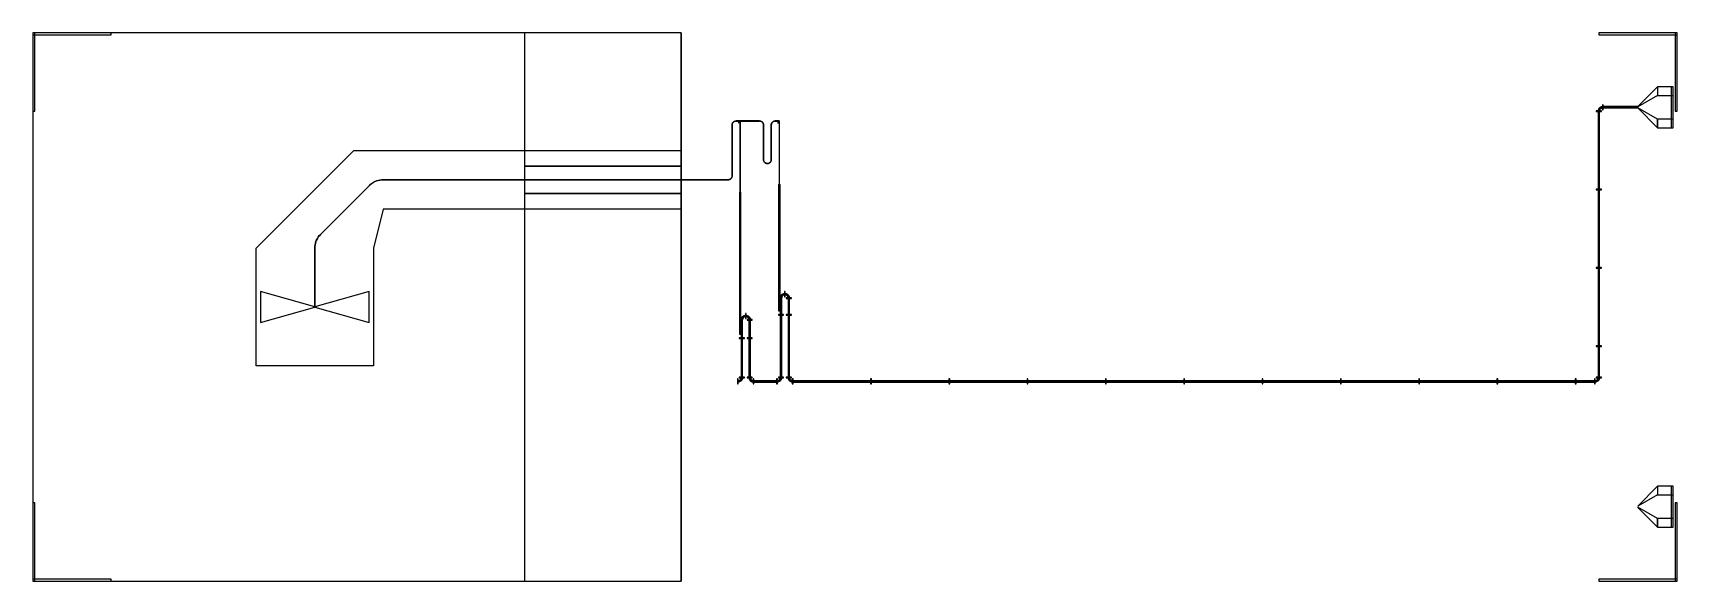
# Model space of a CAD drawing. Extents: x 0 to 42, y 0 to 14.
import ezdxf

# ---------------------------------------------------------------- set-up
doc = ezdxf.new("R2010")
doc.units = 0
doc.layers.add('MSgnd', color=3, linetype='CONTINUOUS')

msp = doc.modelspace()

# ---------------------------------------------------------------- linework, layer by layer
at = {"layer": 'MSgnd', "linetype": 'CONTINUOUS'}
for points in [[(0, 14), (0, 12), (0.05, 12), (0.05, 14), (0, 14)], [(0, 13.95), (2, 13.95), (2, 14), (0, 14), (0, 13.95)], [(5.7, 8.5), (8.2, 11), (8.95, 11), (16.562, 11), (16.562, 14), (0, 14), (0, 0), (16.562, 0), (16.562, 9.5), (8.95, 9.5), (8.7, 8.5), (8.7, 5.5), (5.7, 5.5), (5.7, 8.5)], [(12.5625, 10.25), (12.5625, 14), (12.5615, 14), (12.5615, 10.25), (12.5625, 10.25)], [(16.5625, 10.25), (16.5625, 14), (16.5615, 14), (16.5615, 10.25), (16.5625, 10.25)], [(42, 14), (40, 14), (40, 13.95), (42, 13.95), (42, 14)], [(41.95, 14), (41.95, 12), (42, 12), (42, 14), (41.95, 14)], [(41, 12.1096), (41, 12.1174), (41.5, 12.625), (41.5, 12.4), (41, 12.1096)], [(41.5, 12.4), (41.9, 12.4), (41.9, 12.625), (41.5, 12.625), (41.5, 12.4)], [(41.9, 12.625), (41.85, 12.625), (41.85, 11.575), (41.9, 11.575), (41.9, 12.625)], [(39.9351, 12.01), (39.9351, 11.99), (40.0649, 11.99), (40.0649, 12.01), (39.9351, 12.01)], [(39.9904, 12), (39.990817, 12.009552), (39.992065, 12.019032), (39.994135, 12.028367), (39.99701, 12.037485), (40.000669, 12.046319), (40.005084, 12.0548), (40.010221, 12.062864), (40.016042, 12.07045), (40.022501, 12.077499), (40.02955, 12.083958), (40.037136, 12.089779), (40.0452, 12.094916), (40.053681, 12.099331), (40.062515, 12.10299), (40.071633, 12.105865), (40.080968, 12.107935), (40.090448, 12.109183), (40.1, 12.1096), (40.1, 12.1174), (40.089768, 12.116953), (40.079614, 12.115616), (40.069615, 12.1134), (40.059847, 12.11032), (40.050385, 12.106401), (40.0413, 12.101671), (40.032662, 12.096168), (40.024537, 12.089934), (40.016986, 12.083014), (40.010066, 12.075463), (40.003832, 12.067338), (39.998329, 12.0587), (39.993599, 12.049615), (39.98968, 12.040153), (39.9866, 12.030385), (39.984384, 12.020386), (39.983047, 12.010232), (39.9826, 12), (39.9904, 12)], [(39.9826, 12), (39.9826, 10), (39.9904, 10), (39.9904, 12), (39.9826, 12)], [(40.0174, 12), (40.017714, 12.007199), (40.018655, 12.014343), (40.020215, 12.021378), (40.022381, 12.028251), (40.025139, 12.034908), (40.028466, 12.0413), (40.032338, 12.047377), (40.036725, 12.053094), (40.041593, 12.058407), (40.046906, 12.063275), (40.052623, 12.067662), (40.0587, 12.071534), (40.065092, 12.074861), (40.071749, 12.077619), (40.078622, 12.079785), (40.085657, 12.081345), (40.092801, 12.082286), (40.1, 12.0826), (40.1, 12.0904), (40.092121, 12.090056), (40.084302, 12.089027), (40.076603, 12.08732), (40.069081, 12.084948), (40.061795, 12.08193), (40.0548, 12.078289), (40.048149, 12.074051), (40.041892, 12.06925), (40.036078, 12.063922), (40.03075, 12.058108), (40.025949, 12.051851), (40.021711, 12.0452), (40.01807, 12.038205), (40.015052, 12.030919), (40.01268, 12.023397), (40.010973, 12.015698), (40.009944, 12.007879), (40.0096, 12), (40.0174, 12)], [(40.0096, 12), (40.0096, 10), (40.0174, 10), (40.0174, 12), (40.0096, 12)], [(40.11, 12.1649), (40.09, 12.1649), (40.09, 12.0351), (40.11, 12.0351), (40.11, 12.1649)], [(41, 12.1174), (40.1, 12.1174), (40.1, 12.1096), (41, 12.1096), (41, 12.1174)], [(41, 12.0904), (40.1, 12.0904), (40.1, 12.0826), (41, 12.0826), (41, 12.0904)], [(41, 12.0904), (41, 12.0826), (41.5, 11.575), (41.5, 11.8), (41, 12.0904)], [(41.5, 11.575), (41.9, 11.575), (41.9, 11.8), (41.5, 11.8), (41.5, 11.575)], [(17.962, 11.7492), (17.953354, 11.748823), (17.944774, 11.747693), (17.936325, 11.74582), (17.928072, 11.743218), (17.920076, 11.739906), (17.9124, 11.73591), (17.905101, 11.73126), (17.898235, 11.725992), (17.891855, 11.720145), (17.886008, 11.713765), (17.88074, 11.706899), (17.87609, 11.6996), (17.872094, 11.691924), (17.868782, 11.683928), (17.86618, 11.675675), (17.864307, 11.667226), (17.863177, 11.658646), (17.8628, 11.65), (17.8612, 11.65), (17.861584, 11.658785), (17.862731, 11.667504), (17.864635, 11.676089), (17.867279, 11.684476), (17.870644, 11.6926), (17.874705, 11.7004), (17.879429, 11.707817), (17.884783, 11.714793), (17.890724, 11.721276), (17.897207, 11.727217), (17.904183, 11.732571), (17.9116, 11.737295), (17.9194, 11.741356), (17.927524, 11.744721), (17.935911, 11.747365), (17.944496, 11.749269), (17.953215, 11.750416), (17.962, 11.7508), (17.962, 11.7492)], [(17.8628, 10.35), (17.8628, 11.65), (17.8612, 11.65), (17.8612, 10.35), (17.8628, 10.35)], [(17.962, 11.7492), (18.062, 11.7492), (18.062, 11.7508), (17.962, 11.7508), (17.962, 11.7492)], [(18.0341, 11.7429), (18.034115, 11.74324), (18.034159, 11.743577), (18.034233, 11.743909), (18.034335, 11.744234), (18.034465, 11.744548), (18.034623, 11.74485), (18.034805, 11.745137), (18.035012, 11.745407), (18.035242, 11.745658), (18.035493, 11.745888), (18.035763, 11.746095), (18.03605, 11.746277), (18.036352, 11.746435), (18.036666, 11.746565), (18.036991, 11.746667), (18.037323, 11.746741), (18.03766, 11.746785), (18.038, 11.7468), (18.038, 11.7484), (18.037521, 11.748379), (18.037045, 11.748316), (18.036576, 11.748213), (18.036119, 11.748068), (18.035676, 11.747885), (18.03525, 11.747663), (18.034845, 11.747405), (18.034465, 11.747113), (18.034111, 11.746789), (18.033787, 11.746435), (18.033495, 11.746055), (18.033237, 11.74565), (18.033015, 11.745224), (18.032832, 11.744781), (18.032687, 11.744324), (18.032584, 11.743855), (18.032521, 11.743379), (18.0325, 11.7429), (18.0341, 11.7429)], [(18.0325, 11.7429), (18.0325, 11.7059), (18.0341, 11.7059), (18.0341, 11.7429), (18.0325, 11.7429)], [(18.0325, 11.7059), (18.0325, 11.6959), (18.0341, 11.6959), (18.0341, 11.7059), (18.0325, 11.7059)], [(18.062, 11.7484), (18.038, 11.7484), (18.038, 11.7468), (18.062, 11.7468), (18.062, 11.7484)], [(18.062, 11.7492), (18.562, 11.7492), (18.562, 11.7508), (18.062, 11.7508), (18.062, 11.7492)], [(18.0659, 11.7429), (18.065885, 11.74324), (18.065841, 11.743577), (18.065767, 11.743909), (18.065665, 11.744234), (18.065535, 11.744548), (18.065377, 11.74485), (18.065195, 11.745137), (18.064988, 11.745407), (18.064758, 11.745658), (18.064507, 11.745888), (18.064237, 11.746095), (18.06395, 11.746277), (18.063648, 11.746435), (18.063334, 11.746565), (18.063009, 11.746667), (18.062677, 11.746741), (18.06234, 11.746785), (18.062, 11.7468), (18.062, 11.7484), (18.062479, 11.748379), (18.062955, 11.748316), (18.063424, 11.748213), (18.063881, 11.748068), (18.064324, 11.747885), (18.06475, 11.747663), (18.065155, 11.747405), (18.065535, 11.747113), (18.065889, 11.746789), (18.066213, 11.746435), (18.066505, 11.746055), (18.066763, 11.74565), (18.066985, 11.745224), (18.067168, 11.744781), (18.067313, 11.744324), (18.067416, 11.743855), (18.067479, 11.743379), (18.0675, 11.7429), (18.0659, 11.7429)], [(18.0659, 11.7089), (18.0637, 11.6969), (18.0697, 11.6969), (18.0675, 11.7089), (18.0659, 11.7089)], [(18.0637, 11.6969), (18.0637, 11.6899), (18.0697, 11.6899), (18.0697, 11.6969), (18.0637, 11.6969)], [(18.0637, 11.6969), (18.0637, 9.944768), (18.0697, 9.944768), (18.0697, 11.6969), (18.0637, 11.6969)], [(18.0657, 11.7039), (18.0657, 11.6969), (18.0677, 11.6969), (18.0677, 11.7039), (18.0657, 11.7039)], [(18.0659, 11.7089), (18.0658, 11.7039), (18.0676, 11.7039), (18.0675, 11.7089), (18.0659, 11.7089)], [(18.0659, 11.7429), (18.0659, 11.7089), (18.0675, 11.7089), (18.0675, 11.7429), (18.0659, 11.7429)], [(18.6612, 11.65), (18.660823, 11.658646), (18.659693, 11.667226), (18.65782, 11.675675), (18.655218, 11.683928), (18.651906, 11.691924), (18.64791, 11.6996), (18.64326, 11.706899), (18.637992, 11.713765), (18.632145, 11.720145), (18.625765, 11.725992), (18.618899, 11.73126), (18.6116, 11.73591), (18.603924, 11.739906), (18.595928, 11.743218), (18.587675, 11.74582), (18.579226, 11.747693), (18.570646, 11.748823), (18.562, 11.7492), (18.562, 11.7508), (18.570785, 11.750416), (18.579504, 11.749269), (18.588089, 11.747365), (18.596476, 11.744721), (18.6046, 11.741356), (18.6124, 11.737295), (18.619817, 11.732571), (18.626793, 11.727217), (18.633276, 11.721276), (18.639217, 11.714793), (18.644571, 11.707817), (18.649295, 11.7004), (18.653356, 11.6926), (18.656721, 11.684476), (18.659365, 11.676089), (18.661269, 11.667504), (18.662416, 11.658785), (18.6628, 11.65), (18.6612, 11.65)], [(18.6612, 11.65), (18.6612, 10.764159), (18.6628, 10.764159), (18.6628, 11.65), (18.6612, 11.65)], [(18.962, 11.7492), (18.953354, 11.748823), (18.944774, 11.747693), (18.936325, 11.74582), (18.928072, 11.743218), (18.920076, 11.739906), (18.9124, 11.73591), (18.905101, 11.73126), (18.898235, 11.725992), (18.891855, 11.720145), (18.886008, 11.713765), (18.88074, 11.706899), (18.87609, 11.6996), (18.872094, 11.691924), (18.868782, 11.683928), (18.86618, 11.675675), (18.864307, 11.667226), (18.863177, 11.658646), (18.8628, 11.65), (18.8612, 11.65), (18.861584, 11.658785), (18.862731, 11.667504), (18.864635, 11.676089), (18.867279, 11.684476), (18.870644, 11.6926), (18.874705, 11.7004), (18.879429, 11.707817), (18.884783, 11.714793), (18.890724, 11.721276), (18.897207, 11.727217), (18.904183, 11.732571), (18.9116, 11.737295), (18.9194, 11.741356), (18.927524, 11.744721), (18.935911, 11.747365), (18.944496, 11.749269), (18.953215, 11.750416), (18.962, 11.7508), (18.962, 11.7492)], [(18.8628, 10.764159), (18.8628, 11.65), (18.8612, 11.65), (18.8612, 10.764159), (18.8628, 10.764159)], [(18.962, 11.7492), (19.062, 11.7492), (19.062, 11.7508), (18.962, 11.7508), (18.962, 11.7492)], [(19.0341, 11.7429), (19.034115, 11.74324), (19.034159, 11.743577), (19.034233, 11.743909), (19.034335, 11.744234), (19.034465, 11.744548), (19.034623, 11.74485), (19.034805, 11.745137), (19.035012, 11.745407), (19.035242, 11.745658), (19.035493, 11.745888), (19.035763, 11.746095), (19.03605, 11.746277), (19.036352, 11.746435), (19.036666, 11.746565), (19.036991, 11.746667), (19.037323, 11.746741), (19.03766, 11.746785), (19.038, 11.7468), (19.038, 11.7484), (19.037521, 11.748379), (19.037045, 11.748316), (19.036576, 11.748213), (19.036119, 11.748068), (19.035676, 11.747885), (19.03525, 11.747663), (19.034845, 11.747405), (19.034465, 11.747113), (19.034111, 11.746789), (19.033787, 11.746435), (19.033495, 11.746055), (19.033237, 11.74565), (19.033015, 11.745224), (19.032832, 11.744781), (19.032687, 11.744324), (19.032584, 11.743855), (19.032521, 11.743379), (19.0325, 11.7429), (19.0341, 11.7429)], [(19.0325, 11.7429), (19.0325, 11.7059), (19.0341, 11.7059), (19.0341, 11.7429), (19.0325, 11.7429)], [(19.0325, 11.7059), (19.0325, 11.6959), (19.0341, 11.6959), (19.0341, 11.7059), (19.0325, 11.7059)], [(19.062, 11.7484), (19.038, 11.7484), (19.038, 11.7468), (19.062, 11.7468), (19.062, 11.7484)], [(19.0659, 11.7429), (19.065885, 11.74324), (19.065841, 11.743577), (19.065767, 11.743909), (19.065665, 11.744234), (19.065535, 11.744548), (19.065377, 11.74485), (19.065195, 11.745137), (19.064988, 11.745407), (19.064758, 11.745658), (19.064507, 11.745888), (19.064237, 11.746095), (19.06395, 11.746277), (19.063648, 11.746435), (19.063334, 11.746565), (19.063009, 11.746667), (19.062677, 11.746741), (19.06234, 11.746785), (19.062, 11.7468), (19.062, 11.7484), (19.062479, 11.748379), (19.062955, 11.748316), (19.063424, 11.748213), (19.063881, 11.748068), (19.064324, 11.747885), (19.06475, 11.747663), (19.065155, 11.747405), (19.065535, 11.747113), (19.065889, 11.746789), (19.066213, 11.746435), (19.066505, 11.746055), (19.066763, 11.74565), (19.066985, 11.745224), (19.067168, 11.744781), (19.067313, 11.744324), (19.067416, 11.743855), (19.067479, 11.743379), (19.0675, 11.7429), (19.0659, 11.7429)], [(19.0659, 11.7089), (19.0637, 11.6969), (19.0697, 11.6969), (19.0675, 11.7089), (19.0659, 11.7089)], [(19.0637, 11.6969), (19.0637, 11.6899), (19.0697, 11.6899), (19.0697, 11.6969), (19.0637, 11.6969)], [(19.0637, 11.6969), (19.0637, 10.140095), (19.0697, 10.140095), (19.0697, 11.6969), (19.0637, 11.6969)], [(19.0657, 11.7039), (19.0657, 11.6969), (19.0677, 11.6969), (19.0677, 11.7039), (19.0657, 11.7039)], [(19.0659, 11.7089), (19.0658, 11.7039), (19.0676, 11.7039), (19.0675, 11.7089), (19.0659, 11.7089)], [(19.0659, 11.7429), (19.0659, 11.7089), (19.0675, 11.7089), (19.0675, 11.7429), (19.0659, 11.7429)], [(12.5625, 10.25), (12.5625, 10.6), (12.5615, 10.6), (12.5615, 10.25), (12.5625, 10.25)], [(12.562, 10.5995), (16.562, 10.5995), (16.562, 10.6005), (12.562, 10.6005), (12.562, 10.5995)], [(16.5615, 10.6), (16.5615, 9.9), (16.5625, 9.9), (16.5625, 10.6), (16.5615, 10.6)], [(18.762, 10.664959), (18.753354, 10.665337), (18.744774, 10.666466), (18.736325, 10.668339), (18.728072, 10.670942), (18.720076, 10.674254), (18.7124, 10.67825), (18.705101, 10.682899), (18.698235, 10.688168), (18.691855, 10.694014), (18.686008, 10.700395), (18.68074, 10.70726), (18.67609, 10.714559), (18.672094, 10.722236), (18.668782, 10.730231), (18.66618, 10.738484), (18.664307, 10.746933), (18.663177, 10.755513), (18.6628, 10.764159), (18.6612, 10.764159), (18.661584, 10.755374), (18.662731, 10.746656), (18.664635, 10.73807), (18.667279, 10.729684), (18.670644, 10.721559), (18.674705, 10.713759), (18.679429, 10.706343), (18.684783, 10.699366), (18.690724, 10.692883), (18.697207, 10.686942), (18.704183, 10.681589), (18.7116, 10.676864), (18.7194, 10.672803), (18.727524, 10.669438), (18.735911, 10.666794), (18.744496, 10.664891), (18.753215, 10.663743), (18.762, 10.663359), (18.762, 10.664959)], [(18.8612, 10.764159), (18.860823, 10.755513), (18.859693, 10.746933), (18.85782, 10.738484), (18.855218, 10.730231), (18.851906, 10.722236), (18.84791, 10.714559), (18.84326, 10.70726), (18.837992, 10.700395), (18.832145, 10.694014), (18.825765, 10.688168), (18.818899, 10.682899), (18.8116, 10.67825), (18.803924, 10.674254), (18.795928, 10.670942), (18.787675, 10.668339), (18.779226, 10.666466), (18.770646, 10.665337), (18.762, 10.664959), (18.762, 10.663359), (18.770785, 10.663743), (18.779504, 10.664891), (18.788089, 10.666794), (18.796476, 10.669438), (18.8046, 10.672803), (18.8124, 10.676864), (18.819817, 10.681589), (18.826793, 10.686942), (18.833276, 10.692883), (18.839217, 10.699366), (18.844571, 10.706343), (18.849295, 10.713759), (18.853356, 10.721559), (18.856721, 10.729684), (18.859365, 10.73807), (18.861269, 10.746656), (18.862416, 10.755374), (18.8628, 10.764159), (18.8612, 10.764159)], [(7.347012, 8.852988), (8.597012, 10.102988), (8.595881, 10.104119), (7.345881, 8.854119), (7.347012, 8.852988)], [(8.95, 10.2492), (8.906492, 10.2473), (8.863315, 10.241616), (8.820798, 10.23219), (8.779264, 10.219095), (8.739029, 10.202429), (8.7004, 10.18232), (8.663671, 10.158921), (8.62912, 10.132409), (8.597012, 10.102988), (8.595881, 10.104119), (8.628092, 10.133635), (8.662753, 10.160231), (8.6996, 10.183706), (8.738353, 10.203879), (8.778716, 10.220598), (8.820383, 10.233736), (8.863037, 10.243192), (8.906352, 10.248894), (8.95, 10.2508), (8.95, 10.2492)], [(8.95, 10.2492), (12.562, 10.2492), (12.562, 10.2508), (8.95, 10.2508), (8.95, 10.2492)], [(12.5625, 9.9), (12.5625, 10.25), (12.5615, 10.25), (12.5615, 9.9), (12.5625, 9.9)], [(12.5615, 10.25), (12.5615, 0), (12.5625, 0), (12.5625, 10.25), (12.5615, 10.25)], [(12.562, 10.2492), (16.562, 10.2492), (16.562, 10.2508), (12.562, 10.2508), (12.562, 10.2492)], [(16.5615, 10.25), (16.5615, 0), (16.5625, 0), (16.5625, 10.25), (16.5615, 10.25)], [(16.562, 10.2492), (17.562, 10.2492), (17.562, 10.2508), (16.562, 10.2508), (16.562, 10.2492)], [(17.562, 10.2492), (17.762, 10.2492), (17.762, 10.2508), (17.562, 10.2508), (17.562, 10.2492)], [(17.8612, 10.35), (17.860823, 10.341354), (17.859693, 10.332774), (17.85782, 10.324325), (17.855218, 10.316072), (17.851906, 10.308076), (17.84791, 10.3004), (17.84326, 10.293101), (17.837992, 10.286235), (17.832145, 10.279855), (17.825765, 10.274008), (17.818899, 10.26874), (17.8116, 10.26409), (17.803924, 10.260094), (17.795928, 10.256782), (17.787675, 10.25418), (17.779226, 10.252307), (17.770646, 10.251177), (17.762, 10.2508), (17.762, 10.2492), (17.770785, 10.249584), (17.779504, 10.250731), (17.788089, 10.252635), (17.796476, 10.255279), (17.8046, 10.258644), (17.8124, 10.262705), (17.819817, 10.267429), (17.826793, 10.272783), (17.833276, 10.278724), (17.839217, 10.285207), (17.844571, 10.292183), (17.849295, 10.2996), (17.853356, 10.3074), (17.856721, 10.315524), (17.859365, 10.323911), (17.861269, 10.332496), (17.862416, 10.341215), (17.8628, 10.35), (17.8612, 10.35)], [(19.0667, 10.140095), (19.0637, 10.140095), (19.0478, 10.119095), (19.0636, 10.119095), (19.0667, 10.140095)], [(19.0478, 10.119095), (19.0478, 10.098095), (19.0636, 10.098095), (19.0636, 10.119095), (19.0478, 10.119095)], [(19.0478, 10.098095), (19.0478, 6.916007), (19.0636, 6.916007), (19.0636, 10.098095), (19.0478, 10.098095)], [(19.06585, 10.140095), (19.06515, 10.133095), (19.06825, 10.133095), (19.06755, 10.140095), (19.06585, 10.140095)], [(19.0667, 10.140095), (19.0697, 10.140095), (19.0856, 10.119095), (19.0698, 10.119095), (19.0667, 10.140095)], [(19.0698, 10.119095), (19.0698, 10.098095), (19.0856, 10.098095), (19.0856, 10.119095), (19.0698, 10.119095)], [(19.0698, 10.098095), (19.0698, 6.916007), (19.0856, 6.916007), (19.0856, 10.098095), (19.0698, 10.098095)], [(16.562, 9.9005), (12.562, 9.9005), (12.562, 9.8995), (16.562, 9.8995), (16.562, 9.9005)], [(18.0667, 9.944768), (18.0637, 9.944768), (18.0478, 9.923768), (18.0636, 9.923768), (18.0667, 9.944768)], [(18.0478, 9.923768), (18.0478, 9.902768), (18.0636, 9.902768), (18.0636, 9.923768), (18.0478, 9.923768)], [(18.0478, 9.902768), (18.0478, 6.318799), (18.0636, 6.318799), (18.0636, 9.902768), (18.0478, 9.902768)], [(18.06585, 9.944768), (18.06515, 9.937768), (18.06825, 9.937768), (18.06755, 9.944768), (18.06585, 9.944768)], [(18.0667, 9.944768), (18.0697, 9.944768), (18.0856, 9.923768), (18.0698, 9.923768), (18.0667, 9.944768)], [(18.0698, 9.923768), (18.0698, 9.902768), (18.0856, 9.902768), (18.0856, 9.923768), (18.0698, 9.923768)], [(18.0698, 9.902768), (18.0698, 6.318799), (18.0856, 6.318799), (18.0856, 9.902768), (18.0698, 9.902768)], [(39.9351, 10.01), (39.9351, 9.99), (40.0649, 9.99), (40.0649, 10.01), (39.9351, 10.01)], [(39.9826, 10), (39.9826, 8), (39.9904, 8), (39.9904, 10), (39.9826, 10)], [(40.0096, 10), (40.0096, 8), (40.0174, 8), (40.0174, 10), (40.0096, 10)], [(7.347012, 8.852988), (7.317591, 8.82088), (7.291079, 8.786329), (7.26768, 8.7496), (7.247571, 8.710971), (7.230905, 8.670736), (7.21781, 8.629202), (7.208384, 8.586685), (7.2027, 8.543508), (7.2008, 8.5), (7.1992, 8.5), (7.201106, 8.543648), (7.206808, 8.586963), (7.216264, 8.629617), (7.229402, 8.671284), (7.246121, 8.711647), (7.266294, 8.7504), (7.289769, 8.787247), (7.316365, 8.821908), (7.345881, 8.854119), (7.347012, 8.852988)], [(7.2008, 7.029), (7.2008, 8.5), (7.1992, 8.5), (7.1992, 7.029), (7.2008, 7.029)], [(39.9351, 8.01), (39.9351, 7.99), (40.0649, 7.99), (40.0649, 8.01), (39.9351, 8.01)], [(39.9826, 8), (39.9826, 6), (39.9904, 6), (39.9904, 8), (39.9826, 8)], [(40.0096, 8), (40.0096, 6), (40.0174, 6), (40.0174, 8), (40.0096, 8)], [(7.1985, 7.001), (5.811, 7.3955), (5.811, 6.6045), (7.1985, 6.999), (7.1985, 7.001)], [(7.2015, 6.999), (8.589, 6.6045), (8.589, 7.3955), (7.2015, 7.001), (7.2015, 6.999)], [(19.209, 7.337475), (19.199448, 7.337058), (19.189968, 7.33581), (19.180633, 7.333741), (19.171515, 7.330866), (19.162681, 7.327207), (19.1542, 7.322792), (19.146136, 7.317654), (19.13855, 7.311834), (19.131501, 7.305374), (19.125042, 7.298325), (19.119221, 7.290739), (19.114084, 7.282675), (19.109669, 7.274194), (19.10601, 7.265361), (19.103135, 7.256242), (19.101065, 7.246907), (19.099817, 7.237428), (19.0994, 7.227875), (19.0916, 7.227875), (19.092047, 7.238107), (19.093384, 7.248262), (19.0956, 7.258261), (19.09868, 7.268028), (19.102599, 7.277491), (19.107329, 7.286575), (19.112832, 7.295213), (19.119066, 7.303339), (19.125986, 7.31089), (19.133537, 7.317809), (19.141662, 7.324044), (19.1503, 7.329547), (19.159385, 7.334276), (19.168847, 7.338195), (19.178615, 7.341275), (19.188614, 7.343492), (19.198768, 7.344829), (19.209, 7.345275), (19.209, 7.337475)], [(19.0994, 6.900207), (19.0994, 7.227875), (19.0916, 7.227875), (19.0916, 6.900207), (19.0994, 6.900207)], [(19.209, 7.310475), (19.201801, 7.310161), (19.194657, 7.30922), (19.187622, 7.307661), (19.180749, 7.305494), (19.174092, 7.302736), (19.1677, 7.299409), (19.161623, 7.295537), (19.155906, 7.291151), (19.150593, 7.286282), (19.145725, 7.28097), (19.141338, 7.275253), (19.137466, 7.269175), (19.134139, 7.262784), (19.131381, 7.256126), (19.129215, 7.249254), (19.127655, 7.242219), (19.126714, 7.235074), (19.1264, 7.227875), (19.1186, 7.227875), (19.118944, 7.235754), (19.119973, 7.243573), (19.12168, 7.251273), (19.124052, 7.258794), (19.12707, 7.26608), (19.130711, 7.273075), (19.134949, 7.279727), (19.13975, 7.285983), (19.145078, 7.291798), (19.150892, 7.297126), (19.157149, 7.301927), (19.1638, 7.306164), (19.170795, 7.309806), (19.178081, 7.312824), (19.185603, 7.315195), (19.193302, 7.316902), (19.201121, 7.317931), (19.209, 7.318275), (19.209, 7.310475)], [(19.1264, 6.900207), (19.1264, 7.227875), (19.1186, 7.227875), (19.1186, 6.900207), (19.1264, 6.900207)], [(19.199, 7.262975), (19.219, 7.262975), (19.219, 7.392775), (19.199, 7.392775), (19.199, 7.262975)], [(19.3186, 7.227875), (19.318183, 7.237428), (19.316935, 7.246907), (19.314865, 7.256242), (19.31199, 7.265361), (19.308331, 7.274194), (19.303916, 7.282675), (19.298779, 7.290739), (19.292958, 7.298325), (19.286499, 7.305374), (19.27945, 7.311834), (19.271864, 7.317654), (19.2638, 7.322792), (19.255319, 7.327207), (19.246485, 7.330866), (19.237367, 7.333741), (19.228032, 7.33581), (19.218552, 7.337058), (19.209, 7.337475), (19.209, 7.345275), (19.219232, 7.344829), (19.229386, 7.343492), (19.239385, 7.341275), (19.249153, 7.338195), (19.258615, 7.334276), (19.2677, 7.329547), (19.276338, 7.324044), (19.284463, 7.317809), (19.292014, 7.31089), (19.298934, 7.303339), (19.305168, 7.295213), (19.310671, 7.286575), (19.315401, 7.277491), (19.31932, 7.268028), (19.3224, 7.258261), (19.324616, 7.248262), (19.325953, 7.238107), (19.3264, 7.227875), (19.3186, 7.227875)], [(19.2916, 7.227875), (19.291286, 7.235074), (19.290345, 7.242219), (19.288785, 7.249254), (19.286619, 7.256126), (19.283861, 7.262784), (19.280534, 7.269175), (19.276662, 7.275253), (19.272275, 7.28097), (19.267407, 7.286282), (19.262094, 7.291151), (19.256377, 7.295537), (19.2503, 7.299409), (19.243908, 7.302736), (19.237251, 7.305494), (19.230378, 7.307661), (19.223343, 7.30922), (19.216199, 7.310161), (19.209, 7.310475), (19.209, 7.318275), (19.216879, 7.317931), (19.224698, 7.316902), (19.232397, 7.315195), (19.239919, 7.312824), (19.247205, 7.309806), (19.2542, 7.306164), (19.260851, 7.301927), (19.267108, 7.297126), (19.272922, 7.291798), (19.27825, 7.285983), (19.283051, 7.279727), (19.287289, 7.273075), (19.29093, 7.26608), (19.293948, 7.258794), (19.29632, 7.251273), (19.298027, 7.243573), (19.299056, 7.235754), (19.2994, 7.227875), (19.2916, 7.227875)], [(19.2441, 7.237875), (19.2441, 7.217875), (19.3739, 7.217875), (19.3739, 7.237875), (19.2441, 7.237875)], [(19.2916, 7.227875), (19.2916, 6.900207), (19.2994, 6.900207), (19.2994, 7.227875), (19.2916, 7.227875)], [(19.3186, 7.227875), (19.3186, 6.900207), (19.3264, 6.900207), (19.3264, 7.227875), (19.3186, 7.227875)], [(7.2015, 6.999), (7.2015, 7.001), (7.1985, 7.001), (7.1985, 6.999), (7.2015, 6.999)], [(7.199075, 7.001), (7.199075, 6.999), (7.200925, 6.999), (7.200925, 7.001), (7.199075, 7.001)], [(7.199075, 6.999), (7.199075, 6.997), (7.200925, 6.997), (7.200925, 6.999), (7.199075, 6.999)], [(7.199075, 6.997), (7.199075, 6.987), (7.200925, 6.987), (7.200925, 6.997), (7.199075, 6.997)], [(7.200875, 7.001), (7.200875, 7.029), (7.199125, 7.029), (7.199125, 7.001), (7.200875, 7.001)], [(18.209, 6.780652), (18.199448, 6.780235), (18.189968, 6.778987), (18.180633, 6.776918), (18.171515, 6.774043), (18.162681, 6.770384), (18.1542, 6.765969), (18.146136, 6.760831), (18.13855, 6.755011), (18.131501, 6.748551), (18.125042, 6.741502), (18.119221, 6.733916), (18.114084, 6.725852), (18.109669, 6.717371), (18.10601, 6.708538), (18.103135, 6.699419), (18.101065, 6.690084), (18.099817, 6.680605), (18.0994, 6.671052), (18.0916, 6.671052), (18.092047, 6.681284), (18.093384, 6.691439), (18.0956, 6.701438), (18.09868, 6.711205), (18.102599, 6.720668), (18.107329, 6.729752), (18.112832, 6.73839), (18.119066, 6.746516), (18.125986, 6.754067), (18.133537, 6.760986), (18.141662, 6.767221), (18.1503, 6.772724), (18.159385, 6.777453), (18.168847, 6.781372), (18.178615, 6.784452), (18.188614, 6.786669), (18.198768, 6.788006), (18.209, 6.788452), (18.209, 6.780652)], [(18.209, 6.753652), (18.201801, 6.753338), (18.194657, 6.752397), (18.187622, 6.750838), (18.180749, 6.748671), (18.174092, 6.745913), (18.1677, 6.742586), (18.161623, 6.738714), (18.155906, 6.734328), (18.150593, 6.729459), (18.145725, 6.724147), (18.141338, 6.71843), (18.137466, 6.712352), (18.134139, 6.705961), (18.131381, 6.699303), (18.129215, 6.692431), (18.127655, 6.685396), (18.126714, 6.678251), (18.1264, 6.671052), (18.1186, 6.671052), (18.118944, 6.678931), (18.119973, 6.68675), (18.12168, 6.69445), (18.124052, 6.701971), (18.12707, 6.709257), (18.130711, 6.716252), (18.134949, 6.722904), (18.13975, 6.72916), (18.145078, 6.734975), (18.150892, 6.740303), (18.157149, 6.745104), (18.1638, 6.749341), (18.170795, 6.752983), (18.178081, 6.756), (18.185603, 6.758372), (18.193302, 6.760079), (18.201121, 6.761108), (18.209, 6.761452), (18.209, 6.753652)], [(18.199, 6.706152), (18.219, 6.706152), (18.219, 6.835952), (18.199, 6.835952), (18.199, 6.706152)], [(18.3186, 6.671052), (18.318183, 6.680605), (18.316935, 6.690084), (18.314865, 6.699419), (18.31199, 6.708538), (18.308331, 6.717371), (18.303916, 6.725852), (18.298779, 6.733916), (18.292958, 6.741502), (18.286499, 6.748551), (18.27945, 6.755011), (18.271864, 6.760831), (18.2638, 6.765969), (18.255319, 6.770384), (18.246485, 6.774043), (18.237367, 6.776918), (18.228032, 6.778987), (18.218552, 6.780235), (18.209, 6.780652), (18.209, 6.788452), (18.219232, 6.788006), (18.229386, 6.786669), (18.239385, 6.784452), (18.249153, 6.781372), (18.258615, 6.777453), (18.2677, 6.772724), (18.276338, 6.767221), (18.284463, 6.760986), (18.292014, 6.754067), (18.298934, 6.746516), (18.305168, 6.73839), (18.310671, 6.729752), (18.315401, 6.720668), (18.31932, 6.711205), (18.3224, 6.701438), (18.324616, 6.691439), (18.325953, 6.681284), (18.3264, 6.671052), (18.3186, 6.671052)], [(18.2916, 6.671052), (18.291286, 6.678251), (18.290345, 6.685396), (18.288785, 6.692431), (18.286619, 6.699303), (18.283861, 6.705961), (18.280534, 6.712352), (18.276662, 6.71843), (18.272275, 6.724147), (18.267407, 6.729459), (18.262094, 6.734328), (18.256377, 6.738714), (18.2503, 6.742586), (18.243908, 6.745913), (18.237251, 6.748671), (18.230378, 6.750838), (18.223343, 6.752397), (18.216199, 6.753338), (18.209, 6.753652), (18.209, 6.761452), (18.216879, 6.761108), (18.224698, 6.760079), (18.232397, 6.758372), (18.239919, 6.756), (18.247205, 6.752983), (18.2542, 6.749341), (18.260851, 6.745104), (18.267108, 6.740303), (18.272922, 6.734975), (18.27825, 6.72916), (18.283051, 6.722904), (18.287289, 6.716252), (18.29093, 6.709257), (18.293948, 6.701971), (18.29632, 6.69445), (18.298027, 6.68675), (18.299056, 6.678931), (18.2994, 6.671052), (18.2916, 6.671052)], [(19.0441, 6.810207), (19.0441, 6.790207), (19.1739, 6.790207), (19.1739, 6.810207), (19.0441, 6.810207)], [(19.0478, 6.916007), (19.0478, 6.900207), (19.0856, 6.900207), (19.0856, 6.916007), (19.0478, 6.916007)], [(19.0916, 6.900207), (19.0916, 6.800207), (19.0994, 6.800207), (19.0994, 6.900207), (19.0916, 6.900207)], [(19.0916, 6.800207), (19.0916, 5.2), (19.0994, 5.2), (19.0994, 6.800207), (19.0916, 6.800207)], [(19.1186, 6.900207), (19.1186, 6.800207), (19.1264, 6.800207), (19.1264, 6.900207), (19.1186, 6.900207)], [(19.1186, 6.800207), (19.1186, 5.2), (19.1264, 5.2), (19.1264, 6.800207), (19.1186, 6.800207)], [(19.2441, 6.810207), (19.2441, 6.790207), (19.3739, 6.790207), (19.3739, 6.810207), (19.2441, 6.810207)], [(19.2916, 6.900207), (19.2916, 6.800207), (19.2994, 6.800207), (19.2994, 6.900207), (19.2916, 6.900207)], [(19.2916, 6.800207), (19.2916, 5.2), (19.2994, 5.2), (19.2994, 6.800207), (19.2916, 6.800207)], [(19.3186, 6.900207), (19.3186, 6.800207), (19.3264, 6.800207), (19.3264, 6.900207), (19.3186, 6.900207)], [(19.3186, 6.800207), (19.3186, 5.2), (19.3264, 5.2), (19.3264, 6.800207), (19.3186, 6.800207)], [(18.0478, 6.318799), (18.0478, 6.302999), (18.0856, 6.302999), (18.0856, 6.318799), (18.0478, 6.318799)], [(18.0994, 6.302999), (18.0994, 6.671052), (18.0916, 6.671052), (18.0916, 6.302999), (18.0994, 6.302999)], [(18.0916, 6.302999), (18.0916, 6.202999), (18.0994, 6.202999), (18.0994, 6.302999), (18.0916, 6.302999)], [(18.1264, 6.302999), (18.1264, 6.671052), (18.1186, 6.671052), (18.1186, 6.302999), (18.1264, 6.302999)], [(18.1186, 6.302999), (18.1186, 6.202999), (18.1264, 6.202999), (18.1264, 6.302999), (18.1186, 6.302999)], [(18.2441, 6.681052), (18.2441, 6.661052), (18.3739, 6.661052), (18.3739, 6.681052), (18.2441, 6.681052)], [(18.2916, 6.671052), (18.2916, 6.302999), (18.2994, 6.302999), (18.2994, 6.671052), (18.2916, 6.671052)], [(18.2916, 6.302999), (18.2916, 6.202999), (18.2994, 6.202999), (18.2994, 6.302999), (18.2916, 6.302999)], [(18.3186, 6.671052), (18.3186, 6.302999), (18.3264, 6.302999), (18.3264, 6.671052), (18.3186, 6.671052)], [(18.3186, 6.302999), (18.3186, 6.202999), (18.3264, 6.202999), (18.3264, 6.302999), (18.3186, 6.302999)], [(18.0441, 6.212999), (18.0441, 6.192999), (18.1739, 6.192999), (18.1739, 6.212999), (18.0441, 6.212999)], [(18.0916, 6.202999), (18.0916, 5.2), (18.0994, 5.2), (18.0994, 6.202999), (18.0916, 6.202999)], [(18.1186, 6.202999), (18.1186, 5.2), (18.1264, 5.2), (18.1264, 6.202999), (18.1186, 6.202999)], [(18.2441, 6.212999), (18.2441, 6.192999), (18.3739, 6.192999), (18.3739, 6.212999), (18.2441, 6.212999)], [(18.2916, 6.202999), (18.2916, 5.2), (18.2994, 5.2), (18.2994, 6.202999), (18.2916, 6.202999)], [(18.3186, 6.202999), (18.3186, 5.2), (18.3264, 5.2), (18.3264, 6.202999), (18.3186, 6.202999)], [(39.9351, 6.01), (39.9351, 5.99), (40.0649, 5.99), (40.0649, 6.01), (39.9351, 6.01)], [(39.9826, 6), (39.9826, 5.2), (39.9904, 5.2), (39.9904, 6), (39.9826, 6)], [(40.0096, 6), (40.0096, 5.2), (40.0174, 5.2), (40.0174, 6), (40.0096, 6)], [(18.019, 5.1649), (17.999, 5.1649), (17.999, 5.0351), (18.019, 5.0351), (18.019, 5.1649)], [(18.009, 5.1174), (18.016199, 5.117714), (18.023343, 5.118655), (18.030378, 5.120215), (18.037251, 5.122381), (18.043908, 5.125139), (18.0503, 5.128466), (18.056377, 5.132338), (18.062094, 5.136725), (18.067407, 5.141593), (18.072275, 5.146906), (18.076662, 5.152623), (18.080534, 5.1587), (18.083861, 5.165092), (18.086619, 5.171749), (18.088785, 5.178622), (18.090345, 5.185657), (18.091286, 5.192801), (18.0916, 5.2), (18.0994, 5.2), (18.099056, 5.192121), (18.098027, 5.184302), (18.09632, 5.176603), (18.093948, 5.169081), (18.09093, 5.161795), (18.087289, 5.1548), (18.083051, 5.148149), (18.07825, 5.141892), (18.072922, 5.136078), (18.067108, 5.13075), (18.060851, 5.125949), (18.0542, 5.121711), (18.047205, 5.11807), (18.039919, 5.115052), (18.032397, 5.11268), (18.024698, 5.110973), (18.016879, 5.109944), (18.009, 5.1096), (18.009, 5.1174)], [(18.009, 5.0904), (18.018552, 5.090817), (18.028032, 5.092065), (18.037367, 5.094135), (18.046485, 5.09701), (18.055319, 5.100669), (18.0638, 5.105084), (18.071864, 5.110221), (18.07945, 5.116042), (18.086499, 5.122501), (18.092958, 5.12955), (18.098779, 5.137136), (18.103916, 5.1452), (18.108331, 5.153681), (18.11199, 5.162515), (18.114865, 5.171633), (18.116935, 5.180968), (18.118183, 5.190448), (18.1186, 5.2), (18.1264, 5.2), (18.125953, 5.189768), (18.124616, 5.179614), (18.1224, 5.169615), (18.11932, 5.159847), (18.115401, 5.150385), (18.110671, 5.1413), (18.105168, 5.132662), (18.098934, 5.124537), (18.092014, 5.116986), (18.084463, 5.110066), (18.076338, 5.103832), (18.0677, 5.098329), (18.058615, 5.093599), (18.049153, 5.08968), (18.039385, 5.0866), (18.029386, 5.084384), (18.019232, 5.083047), (18.009, 5.0826), (18.009, 5.0904)], [(18.0441, 5.21), (18.0441, 5.19), (18.1739, 5.19), (18.1739, 5.21), (18.0441, 5.21)], [(18.2441, 5.21), (18.2441, 5.19), (18.3739, 5.19), (18.3739, 5.21), (18.2441, 5.21)], [(18.409, 5.0904), (18.399448, 5.090817), (18.389968, 5.092065), (18.380633, 5.094135), (18.371515, 5.09701), (18.362681, 5.100669), (18.3542, 5.105084), (18.346136, 5.110221), (18.33855, 5.116042), (18.331501, 5.122501), (18.325042, 5.12955), (18.319221, 5.137136), (18.314084, 5.1452), (18.309669, 5.153681), (18.30601, 5.162515), (18.303135, 5.171633), (18.301065, 5.180968), (18.299817, 5.190448), (18.2994, 5.2), (18.2916, 5.2), (18.292047, 5.189768), (18.293384, 5.179614), (18.2956, 5.169615), (18.29868, 5.159847), (18.302599, 5.150385), (18.307329, 5.1413), (18.312832, 5.132662), (18.319066, 5.124537), (18.325986, 5.116986), (18.333537, 5.110066), (18.341662, 5.103832), (18.3503, 5.098329), (18.359385, 5.093599), (18.368847, 5.08968), (18.378615, 5.0866), (18.388614, 5.084384), (18.398768, 5.083047), (18.409, 5.0826), (18.409, 5.0904)], [(18.409, 5.1174), (18.401801, 5.117714), (18.394657, 5.118655), (18.387622, 5.120215), (18.380749, 5.122381), (18.374092, 5.125139), (18.3677, 5.128466), (18.361623, 5.132338), (18.355906, 5.136725), (18.350593, 5.141593), (18.345725, 5.146906), (18.341338, 5.152623), (18.337466, 5.1587), (18.334139, 5.165092), (18.331381, 5.171749), (18.329215, 5.178622), (18.327655, 5.185657), (18.326714, 5.192801), (18.3264, 5.2), (18.3186, 5.2), (18.318944, 5.192121), (18.319973, 5.184302), (18.32168, 5.176603), (18.324052, 5.169081), (18.32707, 5.161795), (18.330711, 5.1548), (18.334949, 5.148149), (18.33975, 5.141892), (18.345078, 5.136078), (18.350892, 5.13075), (18.357149, 5.125949), (18.3638, 5.121711), (18.370795, 5.11807), (18.378081, 5.115052), (18.385603, 5.11268), (18.393302, 5.110973), (18.401121, 5.109944), (18.409, 5.1096), (18.409, 5.1174)], [(18.399, 5.0351), (18.419, 5.0351), (18.419, 5.1649), (18.399, 5.1649), (18.399, 5.0351)], [(18.409, 5.1096), (19.009, 5.1096), (19.009, 5.1174), (18.409, 5.1174), (18.409, 5.1096)], [(18.409, 5.0826), (19.009, 5.0826), (19.009, 5.0904), (18.409, 5.0904), (18.409, 5.0826)], [(19.019, 5.1649), (18.999, 5.1649), (18.999, 5.0351), (19.019, 5.0351), (19.019, 5.1649)], [(19.009, 5.1174), (19.016199, 5.117714), (19.023343, 5.118655), (19.030378, 5.120215), (19.037251, 5.122381), (19.043908, 5.125139), (19.0503, 5.128466), (19.056377, 5.132338), (19.062094, 5.136725), (19.067407, 5.141593), (19.072275, 5.146906), (19.076662, 5.152623), (19.080534, 5.1587), (19.083861, 5.165092), (19.086619, 5.171749), (19.088785, 5.178622), (19.090345, 5.185657), (19.091286, 5.192801), (19.0916, 5.2), (19.0994, 5.2), (19.099056, 5.192121), (19.098027, 5.184302), (19.09632, 5.176603), (19.093948, 5.169081), (19.09093, 5.161795), (19.087289, 5.1548), (19.083051, 5.148149), (19.07825, 5.141892), (19.072922, 5.136078), (19.067108, 5.13075), (19.060851, 5.125949), (19.0542, 5.121711), (19.047205, 5.11807), (19.039919, 5.115052), (19.032397, 5.11268), (19.024698, 5.110973), (19.016879, 5.109944), (19.009, 5.1096), (19.009, 5.1174)], [(19.009, 5.0904), (19.018552, 5.090817), (19.028032, 5.092065), (19.037367, 5.094135), (19.046485, 5.09701), (19.055319, 5.100669), (19.0638, 5.105084), (19.071864, 5.110221), (19.07945, 5.116042), (19.086499, 5.122501), (19.092958, 5.12955), (19.098779, 5.137136), (19.103916, 5.1452), (19.108331, 5.153681), (19.11199, 5.162515), (19.114865, 5.171633), (19.116935, 5.180968), (19.118183, 5.190448), (19.1186, 5.2), (19.1264, 5.2), (19.125953, 5.189768), (19.124616, 5.179614), (19.1224, 5.169615), (19.11932, 5.159847), (19.115401, 5.150385), (19.110671, 5.1413), (19.105168, 5.132662), (19.098934, 5.124537), (19.092014, 5.116986), (19.084463, 5.110066), (19.076338, 5.103832), (19.0677, 5.098329), (19.058615, 5.093599), (19.049153, 5.08968), (19.039385, 5.0866), (19.029386, 5.084384), (19.019232, 5.083047), (19.009, 5.0826), (19.009, 5.0904)], [(19.0441, 5.21), (19.0441, 5.19), (19.1739, 5.19), (19.1739, 5.21), (19.0441, 5.21)], [(19.2441, 5.21), (19.2441, 5.19), (19.3739, 5.19), (19.3739, 5.21), (19.2441, 5.21)], [(19.409, 5.0904), (19.399448, 5.090817), (19.389968, 5.092065), (19.380633, 5.094135), (19.371515, 5.09701), (19.362681, 5.100669), (19.3542, 5.105084), (19.346136, 5.110221), (19.33855, 5.116042), (19.331501, 5.122501), (19.325042, 5.12955), (19.319221, 5.137136), (19.314084, 5.1452), (19.309669, 5.153681), (19.30601, 5.162515), (19.303135, 5.171633), (19.301065, 5.180968), (19.299817, 5.190448), (19.2994, 5.2), (19.2916, 5.2), (19.292047, 5.189768), (19.293384, 5.179614), (19.2956, 5.169615), (19.29868, 5.159847), (19.302599, 5.150385), (19.307329, 5.1413), (19.312832, 5.132662), (19.319066, 5.124537), (19.325986, 5.116986), (19.333537, 5.110066), (19.341662, 5.103832), (19.3503, 5.098329), (19.359385, 5.093599), (19.368847, 5.08968), (19.378615, 5.0866), (19.388614, 5.084384), (19.398768, 5.083047), (19.409, 5.0826), (19.409, 5.0904)], [(19.409, 5.1174), (19.401801, 5.117714), (19.394657, 5.118655), (19.387622, 5.120215), (19.380749, 5.122381), (19.374092, 5.125139), (19.3677, 5.128466), (19.361623, 5.132338), (19.355906, 5.136725), (19.350593, 5.141593), (19.345725, 5.146906), (19.341338, 5.152623), (19.337466, 5.1587), (19.334139, 5.165092), (19.331381, 5.171749), (19.329215, 5.178622), (19.327655, 5.185657), (19.326714, 5.192801), (19.3264, 5.2), (19.3186, 5.2), (19.318944, 5.192121), (19.319973, 5.184302), (19.32168, 5.176603), (19.324052, 5.169081), (19.32707, 5.161795), (19.330711, 5.1548), (19.334949, 5.148149), (19.33975, 5.141892), (19.345078, 5.136078), (19.350892, 5.13075), (19.357149, 5.125949), (19.3638, 5.121711), (19.370795, 5.11807), (19.378081, 5.115052), (19.385603, 5.11268), (19.393302, 5.110973), (19.401121, 5.109944), (19.409, 5.1096), (19.409, 5.1174)], [(19.399, 5.0351), (19.419, 5.0351), (19.419, 5.1649), (19.399, 5.1649), (19.399, 5.0351)], [(19.409, 5.1096), (21.409, 5.1096), (21.409, 5.1174), (19.409, 5.1174), (19.409, 5.1096)], [(19.409, 5.0826), (21.409, 5.0826), (21.409, 5.0904), (19.409, 5.0904), (19.409, 5.0826)], [(21.399, 5.0351), (21.419, 5.0351), (21.419, 5.1649), (21.399, 5.1649), (21.399, 5.0351)], [(21.409, 5.1096), (23.409, 5.1096), (23.409, 5.1174), (21.409, 5.1174), (21.409, 5.1096)], [(21.409, 5.0826), (23.409, 5.0826), (23.409, 5.0904), (21.409, 5.0904), (21.409, 5.0826)], [(23.399, 5.0351), (23.419, 5.0351), (23.419, 5.1649), (23.399, 5.1649), (23.399, 5.0351)], [(23.409, 5.1096), (25.409, 5.1096), (25.409, 5.1174), (23.409, 5.1174), (23.409, 5.1096)], [(23.409, 5.0826), (25.409, 5.0826), (25.409, 5.0904), (23.409, 5.0904), (23.409, 5.0826)], [(25.399, 5.0351), (25.419, 5.0351), (25.419, 5.1649), (25.399, 5.1649), (25.399, 5.0351)], [(25.409, 5.1096), (27.409, 5.1096), (27.409, 5.1174), (25.409, 5.1174), (25.409, 5.1096)], [(25.409, 5.0826), (27.409, 5.0826), (27.409, 5.0904), (25.409, 5.0904), (25.409, 5.0826)], [(27.399, 5.0351), (27.419, 5.0351), (27.419, 5.1649), (27.399, 5.1649), (27.399, 5.0351)], [(27.409, 5.1096), (29.409, 5.1096), (29.409, 5.1174), (27.409, 5.1174), (27.409, 5.1096)], [(27.409, 5.0826), (29.409, 5.0826), (29.409, 5.0904), (27.409, 5.0904), (27.409, 5.0826)], [(29.399, 5.0351), (29.419, 5.0351), (29.419, 5.1649), (29.399, 5.1649), (29.399, 5.0351)], [(29.409, 5.1096), (31.409, 5.1096), (31.409, 5.1174), (29.409, 5.1174), (29.409, 5.1096)], [(29.409, 5.0826), (31.409, 5.0826), (31.409, 5.0904), (29.409, 5.0904), (29.409, 5.0826)], [(31.399, 5.0351), (31.419, 5.0351), (31.419, 5.1649), (31.399, 5.1649), (31.399, 5.0351)], [(31.409, 5.1096), (33.409, 5.1096), (33.409, 5.1174), (31.409, 5.1174), (31.409, 5.1096)], [(31.409, 5.0826), (33.409, 5.0826), (33.409, 5.0904), (31.409, 5.0904), (31.409, 5.0826)], [(33.399, 5.0351), (33.419, 5.0351), (33.419, 5.1649), (33.399, 5.1649), (33.399, 5.0351)], [(33.409, 5.1096), (35.409, 5.1096), (35.409, 5.1174), (33.409, 5.1174), (33.409, 5.1096)], [(33.409, 5.0826), (35.409, 5.0826), (35.409, 5.0904), (33.409, 5.0904), (33.409, 5.0826)], [(35.399, 5.0351), (35.419, 5.0351), (35.419, 5.1649), (35.399, 5.1649), (35.399, 5.0351)], [(35.409, 5.1096), (37.409, 5.1096), (37.409, 5.1174), (35.409, 5.1174), (35.409, 5.1096)], [(35.409, 5.0826), (37.409, 5.0826), (37.409, 5.0904), (35.409, 5.0904), (35.409, 5.0826)], [(37.399, 5.0351), (37.419, 5.0351), (37.419, 5.1649), (37.399, 5.1649), (37.399, 5.0351)], [(37.409, 5.1096), (39.409, 5.1096), (39.409, 5.1174), (37.409, 5.1174), (37.409, 5.1096)], [(37.409, 5.0826), (39.409, 5.0826), (39.409, 5.0904), (37.409, 5.0904), (37.409, 5.0826)], [(39.399, 5.0351), (39.419, 5.0351), (39.419, 5.1649), (39.399, 5.1649), (39.399, 5.0351)], [(39.409, 5.1096), (39.9, 5.1096), (39.9, 5.1174), (39.409, 5.1174), (39.409, 5.1096)], [(39.409, 5.0826), (39.9, 5.0826), (39.9, 5.0904), (39.409, 5.0904), (39.409, 5.0826)], [(39.91, 5.1649), (39.89, 5.1649), (39.89, 5.0351), (39.91, 5.0351), (39.91, 5.1649)], [(39.9, 5.1174), (39.907199, 5.117714), (39.914343, 5.118655), (39.921378, 5.120215), (39.928251, 5.122381), (39.934908, 5.125139), (39.9413, 5.128466), (39.947377, 5.132338), (39.953094, 5.136725), (39.958407, 5.141593), (39.963275, 5.146906), (39.967662, 5.152623), (39.971534, 5.1587), (39.974861, 5.165092), (39.977619, 5.171749), (39.979785, 5.178622), (39.981345, 5.185657), (39.982286, 5.192801), (39.9826, 5.2), (39.9904, 5.2), (39.990056, 5.192121), (39.989027, 5.184302), (39.98732, 5.176603), (39.984948, 5.169081), (39.98193, 5.161795), (39.978289, 5.1548), (39.974051, 5.148149), (39.96925, 5.141892), (39.963922, 5.136078), (39.958108, 5.13075), (39.951851, 5.125949), (39.9452, 5.121711), (39.938205, 5.11807), (39.930919, 5.115052), (39.923397, 5.11268), (39.915698, 5.110973), (39.907879, 5.109944), (39.9, 5.1096), (39.9, 5.1174)], [(39.9, 5.0904), (39.909552, 5.090817), (39.919032, 5.092065), (39.928367, 5.094135), (39.937485, 5.09701), (39.946319, 5.100669), (39.9548, 5.105084), (39.962864, 5.110221), (39.97045, 5.116042), (39.977499, 5.122501), (39.983958, 5.12955), (39.989779, 5.137136), (39.994916, 5.1452), (39.999331, 5.153681), (40.00299, 5.162515), (40.005865, 5.171633), (40.007935, 5.180968), (40.009183, 5.190448), (40.0096, 5.2), (40.0174, 5.2), (40.016953, 5.189768), (40.015616, 5.179614), (40.0134, 5.169615), (40.01032, 5.159847), (40.006401, 5.150385), (40.001671, 5.1413), (39.996168, 5.132662), (39.989934, 5.124537), (39.983014, 5.116986), (39.975463, 5.110066), (39.967338, 5.103832), (39.9587, 5.098329), (39.949615, 5.093599), (39.940153, 5.08968), (39.930385, 5.0866), (39.920386, 5.084384), (39.910232, 5.083047), (39.9, 5.0826), (39.9, 5.0904)], [(39.9351, 5.21), (39.9351, 5.19), (40.0649, 5.19), (40.0649, 5.21), (39.9351, 5.21)], [(41, 1.9096), (41, 1.9174), (41.5, 2.425), (41.5, 2.2), (41, 1.9096)], [(41.5, 2.2), (41.9, 2.2), (41.9, 2.425), (41.5, 2.425), (41.5, 2.2)], [(41.9, 2.425), (41.85, 2.425), (41.85, 1.375), (41.9, 1.375), (41.9, 2.425)], [(0.05, 0), (0.05, 2), (0, 2), (0, 0), (0.05, 0)], [(41, 1.8904), (41, 1.8826), (41.5, 1.375), (41.5, 1.6), (41, 1.8904)], [(42, 0), (42, 2), (41.95, 2), (41.95, 0), (42, 0)], [(41.5, 1.375), (41.9, 1.375), (41.9, 1.6), (41.5, 1.6), (41.5, 1.375)], [(0, 0), (2, 0), (2, 0.05), (0, 0.05), (0, 0)], [(42, 0.05), (40, 0.05), (40, 0), (42, 0), (42, 0.05)]]:
    msp.add_lwpolyline(points, close=True, dxfattribs=at)

doc.saveas('drawing.dxf')
